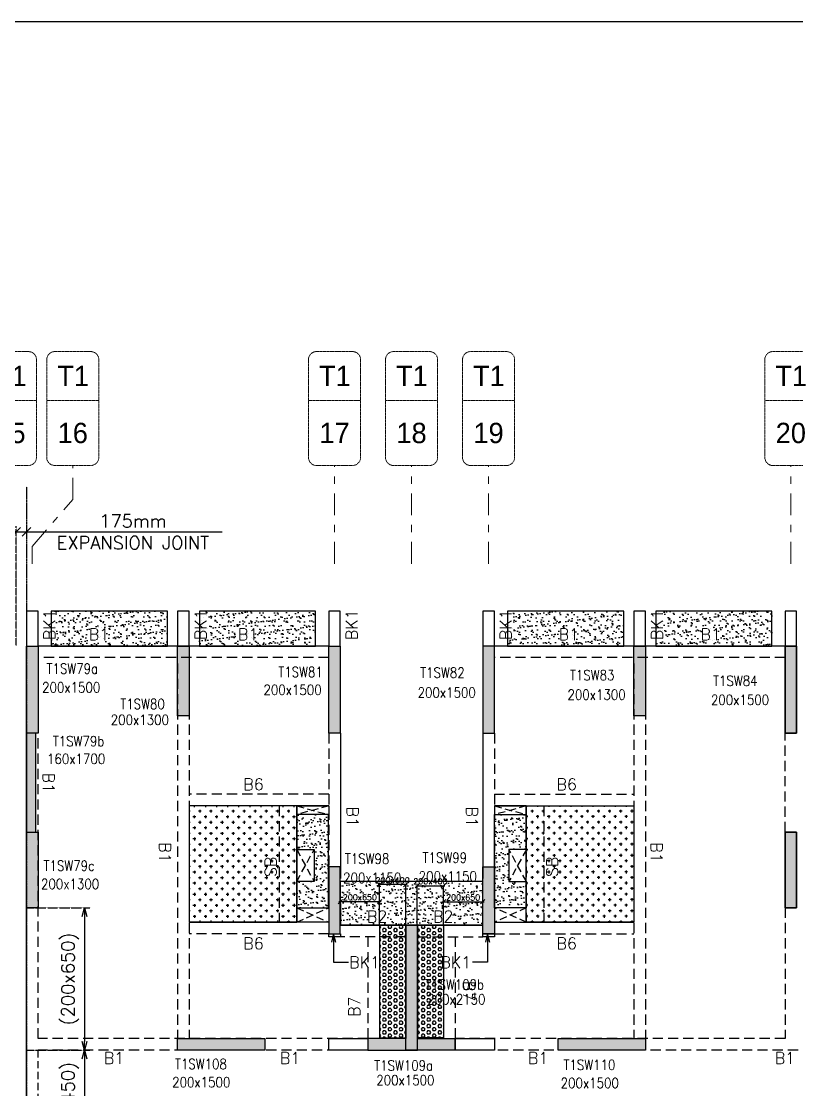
# Model space of a CAD drawing. Header units: millimetres. Extents: x 1078357 to 2594950, y -5122486 to -4636555.
# Drawn here: x 1857319 to 1870656, y -4655367 to -4636994 of the extents above; entities that cross this region are included whole.
import ezdxf
from ezdxf.enums import TextEntityAlignment as Align

# ---------------------------------------------------------------- set-up
doc = ezdxf.new("R2010")
doc.units = ezdxf.units.MM
doc.header["$PDMODE"] = 35
for name, pattern in [('CONTINOUS', [0]), ('DGN STYLE 7', [8.34, 3.75, -1.67, 1.25, -1.67]), ('DOT', [0.25, 0, -0.25]), ('HIDDEN', [0.375, 0.25, -0.125]), ('New Retail block$0$CONTINOUS', [0])]:
    doc.linetypes.add(name, pattern=pattern)
doc.layers.get('0').update_dxf_attribs({"lineweight": 0})
doc.layers.get('Defpoints').update_dxf_attribs({"lineweight": 0})
for name, color, linetype, lineweight in [('A-_ANOTDIMA_D-', 6, 'Continuous', 13), ('Boundary', 40, 'Continuous', 30), ('COL. NO.', 30, 'Continuous', 25), ('COL. SIZE', 7, 'Continuous', 25), ('DIM', 9, 'Continuous', 25), ('GRID LINE', 8, 'Continuous', 0), ('GRID NO', 8, 'DGN STYLE 7', 13), ('HATCH', 8, 'Continuous', 30)]:
    doc.layers.add(name, color=color, linetype=linetype, lineweight=lineweight)
for name, color, linetype in [('B-200x325', 201, 'HIDDEN'), ('DROP SLAB', 8, 'Continuous'), ('EXPANSION JOINT', 10, 'HIDDEN'), ('EXPANTION JOINT', 240, 'Continuous'), ('NON STR. RCC WALL', 6, 'Continuous'), ('S-BEAM', 3, 'HIDDEN'), ('S-BEAM NO.', 6, 'Continuous'), ('S-COLUMN', 1, 'Continuous'), ('S-CUTOUT', 8, 'HIDDEN'), ('S-DIM', 2, 'Continuous'), ('S-SLAB-PROJECTION', 54, 'New Retail block$0$CONTINOUS'), ('SLAB FOLD', 8, 'Continuous')]:
    doc.layers.add(name, color=color, linetype=linetype)
doc.styles.add('Roman', font='romans')
doc.styles.add('ROMANS', font='romans.shx', dxfattribs={"width": 0.85})
doc.styles.get("Standard").update_dxf_attribs({"font": 'Adani Regular.ttf', "height": 500})
doc.dimstyles.new('HARESH', dxfattribs={"dimtxt": 150, "dimasz": 75, "dimexe": 0, "dimexo": 0, "dimgap": 25, "dimtad": 1, "dimdec": 0, "dimdsep": 46, "dimtxsty": 'Roman', "dimblk": 'OBLIQUE', "dimcen": 225, "dimdle": 25, "dimclrd": 2, "dimclre": 2, "dimclrt": 7, "dimadec": 8, "dimazin": 1, "dimtfac": 1, "dimtdec": 0, "dimtmove": 0, "dimatfit": 0, "dimfxl": 1, "dimlwd": -1, "dimlwe": -1, "dimarcsym": 0})
pattern_1 = [(180.03079016, (-1451735.6, 9389968.63), (-95.1987999, -95.3011726), [47.625, -142.875]), (270.03079016, (-1451759.43, 9389992.43), (95.3011726, -95.1987999), [47.625, -142.875])]
pattern_2 = [(180, (1815381.29, -4465732.775), (-7e-15, -54.992613), [31.75, -63.5]), (300, (1815381.29, -4465732.775), (47.625, 27.496307), [31.75, -63.5]), (240, (1815349.54, -4465732.775), (47.625, -27.496307), [31.75, -63.5])]

# ---------------------------------------------------------------- blocks, each defined once
blk = doc.blocks.new('_Oblique')
at = {"color": 0, "linetype": 'ByBlock', "lineweight": -2}
blk.add_line((-0.5, -0.5), (0.5, 0.5), dxfattribs=at)
blk = doc.blocks.new('*D1551')
at = {"layer": 'Defpoints', "color": 0, "linetype": 'CONTINOUS', "ltscale": 0.5, "transparency": 16777216}
for p in [(1857406, -4645724, 3), (1857406, -4645775), (1857231, -4647737, 0)]:
    blk.add_point(p, dxfattribs=at)
at = {"layer": 'EXPANTION JOINT', "color": 2, "linetype": 'DOT', "ltscale": 0.5, "transparency": 16777216}
for p, q in [((1857231, -4647737), (1857231, -4645675)), ((1857406, -4645724), (1857406, -4645875))]:
    blk.add_line(p, q, dxfattribs=at)
at = {"layer": 'EXPANTION JOINT', "color": 2, "linetype": 'CONTINOUS', "ltscale": 0.5, "transparency": 16777216}
for p, q in [((1857231, -4645775), (1857081, -4645775)), ((1857231, -4645775), (1857406, -4645775)), ((1857406, -4645775), (1860771, -4645775))]:
    blk.add_line(p, q, dxfattribs=at)
at = {"layer": 'EXPANTION JOINT', "color": 2, "linetype": 'CONTINOUS', "ltscale": 0.5, "transparency": 16777216, "xscale": 150, "yscale": 150, "zscale": 150}
blk.add_blockref('_Oblique', (1857231, -4645775), dxfattribs=at)
at = {"layer": 'EXPANTION JOINT', "color": 2, "linetype": 'CONTINOUS', "ltscale": 0.5, "transparency": 16777216, "xscale": 150, "yscale": 150, "zscale": 150, "rotation": 180}
blk.add_blockref('_Oblique', (1857406, -4645775), dxfattribs=at)
at = {"layer": 'EXPANTION JOINT', "color": 7, "linetype": 'CONTINOUS', "ltscale": 0.5, "transparency": 16777216, "char_height": 225, "attachment_point": 5, "style": 'Roman'}
for s, insert in [('175mm', (1859238, -4645587)), ('EXPANSION JOINT ', (1859238, -4645962))]:
    blk.add_mtext(s, dxfattribs=dict(at, insert=insert))
blk = doc.blocks.new('*D1552')
at = {"layer": 'Defpoints', "color": 0, "linetype": 'CONTINOUS', "ltscale": 0.5, "transparency": 16777216}
for p in [(1857406, -4645724, 3), (1857406, -4645775), (1857231, -4647737, 0)]:
    blk.add_point(p, dxfattribs=at)
at = {"layer": 'EXPANTION JOINT', "color": 2, "linetype": 'DOT', "ltscale": 0.5, "transparency": 16777216}
for p, q in [((1857231, -4647737), (1857231, -4645675)), ((1857406, -4645724), (1857406, -4645875))]:
    blk.add_line(p, q, dxfattribs=at)
at = {"layer": 'EXPANTION JOINT', "color": 2, "linetype": 'CONTINOUS', "ltscale": 0.5, "transparency": 16777216}
for p, q in [((1857231, -4645775), (1857081, -4645775)), ((1857231, -4645775), (1857406, -4645775)), ((1857406, -4645775), (1860771, -4645775))]:
    blk.add_line(p, q, dxfattribs=at)
at = {"layer": 'EXPANTION JOINT', "color": 2, "linetype": 'CONTINOUS', "ltscale": 0.5, "transparency": 16777216, "xscale": 150, "yscale": 150, "zscale": 150}
blk.add_blockref('_Oblique', (1857231, -4645775), dxfattribs=at)
at = {"layer": 'EXPANTION JOINT', "color": 2, "linetype": 'CONTINOUS', "ltscale": 0.5, "transparency": 16777216, "xscale": 150, "yscale": 150, "zscale": 150, "rotation": 180}
blk.add_blockref('_Oblique', (1857406, -4645775), dxfattribs=at)
at = {"layer": 'EXPANTION JOINT', "color": 7, "linetype": 'CONTINOUS', "ltscale": 0.5, "transparency": 16777216, "char_height": 225, "attachment_point": 5, "style": 'Roman'}
for s, insert in [('175mm', (1859238, -4645587)), ('EXPANSION JOINT ', (1859238, -4645962))]:
    blk.add_mtext(s, dxfattribs=dict(at, insert=insert))
blk = doc.blocks.new('_Open30')
at = {"color": 0, "linetype": 'ByBlock', "lineweight": -2}
for p, q in [((-1, 0.27), (0, 0)), ((0, 0), (-1, -0.27)), ((0, 0), (-1, 0))]:
    blk.add_line(p, q, dxfattribs=at)
blk = doc.blocks.new('*D1546')
at = {"layer": 'Defpoints', "color": 0, "linetype": 'CONTINOUS', "ltscale": 0.5, "transparency": 16777216}
for p in [(1857406, -4652238, 0), (1857406, -4654688, 0), (1858403, -4654688)]:
    blk.add_point(p, dxfattribs=at)
at = {"layer": 'S-DIM', "color": 2, "linetype": 'DOT', "ltscale": 0.5, "transparency": 16777216}
for p, q in [((1857406, -4652238), (1858503, -4652238)), ((1857406, -4654688), (1858503, -4654688))]:
    blk.add_line(p, q, dxfattribs=at)
at = {"layer": 'S-DIM', "color": 2, "linetype": 'CONTINOUS', "ltscale": 0.5, "transparency": 16777216}
blk.add_line((1858403, -4652388), (1858403, -4654538), dxfattribs=at)
at = {"layer": 'S-DIM', "color": 2, "linetype": 'CONTINOUS', "ltscale": 0.5, "transparency": 16777216, "xscale": 150, "yscale": 150, "zscale": 150}
for p, rotation in [((1858403, -4652238), 90), ((1858403, -4654688), 270)]:
    blk.add_blockref('_Open30', p, dxfattribs=dict(at, rotation=rotation))
at = {"layer": 'S-DIM', "color": 7, "linetype": 'CONTINOUS', "ltscale": 0.5, "transparency": 16777216, "insert": (1858157, -4653463), "char_height": 225, "attachment_point": 5, "rotation": 90, "style": 'Roman'}
blk.add_mtext('(200x650)', dxfattribs=at)
blk = doc.blocks.new('*D1548')
at = {"layer": 'Defpoints', "color": 0, "linetype": 'CONTINOUS', "ltscale": 0.5, "transparency": 16777216}
for p in [(1857406, -4654688, 0), (1857406, -4656688, 0), (1858403, -4656688)]:
    blk.add_point(p, dxfattribs=at)
at = {"layer": 'S-DIM', "color": 2, "linetype": 'DOT', "ltscale": 0.5, "transparency": 16777216}
for p, q in [((1857406, -4654688), (1858503, -4654688)), ((1857406, -4656688), (1858503, -4656688))]:
    blk.add_line(p, q, dxfattribs=at)
at = {"layer": 'S-DIM', "color": 2, "linetype": 'CONTINOUS', "ltscale": 0.5, "transparency": 16777216}
blk.add_line((1858403, -4654838), (1858403, -4656538), dxfattribs=at)
at = {"layer": 'S-DIM', "color": 2, "linetype": 'CONTINOUS', "ltscale": 0.5, "transparency": 16777216, "xscale": 150, "yscale": 150, "zscale": 150}
for p, rotation in [((1858403, -4654688), 90), ((1858403, -4656688), 270)]:
    blk.add_blockref('_Open30', p, dxfattribs=dict(at, rotation=rotation))
at = {"layer": 'S-DIM', "color": 7, "linetype": 'CONTINOUS', "ltscale": 0.5, "transparency": 16777216, "insert": (1858157, -4655688), "char_height": 225, "attachment_point": 5, "rotation": 90, "style": 'Roman'}
blk.add_mtext('(200x450)', dxfattribs=at)
blk = doc.blocks.new('*D1319')
at = {"layer": 'Defpoints', "color": 0, "ltscale": 700, "transparency": 16777216}
for p in [(1863481, -4651842), (1863481, -4652537, 0), (1863931, -4652537, 0)]:
    blk.add_point(p, dxfattribs=at)
at = {"layer": 'DIM', "color": 2, "ltscale": 700, "transparency": 16777216}
for p, q in [((1863956, -4651842), (1863456, -4651842)), ((1863481, -4652537), (1863481, -4651842)), ((1863931, -4652537), (1863931, -4651842))]:
    blk.add_line(p, q, dxfattribs=at)
at = {"layer": 'DIM', "color": 2, "ltscale": 700, "transparency": 16777216, "xscale": 75, "yscale": 75, "zscale": 75, "rotation": 180}
blk.add_blockref('_Oblique', (1863481, -4651842), dxfattribs=at)
at = {"layer": 'DIM', "color": 2, "ltscale": 700, "transparency": 16777216, "xscale": 75, "yscale": 75, "zscale": 75}
blk.add_blockref('_Oblique', (1863931, -4651842), dxfattribs=at)
at = {"layer": 'DIM', "color": 7, "ltscale": 700, "transparency": 16777216, "insert": (1863706, -4651767), "char_height": 150, "attachment_point": 5, "style": 'Roman'}
blk.add_mtext('{\\H0.666667x;200x400}', dxfattribs=at)
blk = doc.blocks.new('*D1320')
at = {"layer": 'Defpoints', "color": 0, "ltscale": 700, "transparency": 16777216}
for p in [(1862806, -4652135), (1862806, -4652537, 0), (1863481, -4652537, 0)]:
    blk.add_point(p, dxfattribs=at)
at = {"layer": 'DIM', "color": 2, "ltscale": 700, "transparency": 16777216}
for p, q in [((1863506, -4652135), (1862781, -4652135)), ((1862806, -4652537), (1862806, -4652135)), ((1863481, -4652537), (1863481, -4652135))]:
    blk.add_line(p, q, dxfattribs=at)
at = {"layer": 'DIM', "color": 2, "ltscale": 700, "transparency": 16777216, "xscale": 75, "yscale": 75, "zscale": 75, "rotation": 180}
blk.add_blockref('_Oblique', (1862806, -4652135), dxfattribs=at)
at = {"layer": 'DIM', "color": 2, "ltscale": 700, "transparency": 16777216, "xscale": 75, "yscale": 75, "zscale": 75}
blk.add_blockref('_Oblique', (1863481, -4652135), dxfattribs=at)
at = {"layer": 'DIM', "color": 7, "ltscale": 700, "transparency": 16777216, "insert": (1863143, -4652060), "char_height": 150, "attachment_point": 5, "style": 'Roman'}
blk.add_mtext('{\\H0.666667x;200x650}', dxfattribs=at)
blk = doc.blocks.new('*D1321')
at = {"layer": 'Defpoints', "color": 0, "ltscale": 700, "transparency": 16777216}
for p in [(1864581, -4651860), (1864131, -4652537, 0), (1864581, -4652537, 0)]:
    blk.add_point(p, dxfattribs=at)
at = {"layer": 'DIM', "color": 2, "ltscale": 700, "transparency": 16777216}
for p, q in [((1864106, -4651860), (1864606, -4651860)), ((1864131, -4652537), (1864131, -4651860)), ((1864581, -4652537), (1864581, -4651860))]:
    blk.add_line(p, q, dxfattribs=at)
at = {"layer": 'DIM', "color": 2, "ltscale": 700, "transparency": 16777216, "xscale": 75, "yscale": 75, "zscale": 75, "rotation": 180}
blk.add_blockref('_Oblique', (1864131, -4651860), dxfattribs=at)
at = {"layer": 'DIM', "color": 2, "ltscale": 700, "transparency": 16777216, "xscale": 75, "yscale": 75, "zscale": 75}
blk.add_blockref('_Oblique', (1864581, -4651860), dxfattribs=at)
at = {"layer": 'DIM', "color": 7, "ltscale": 700, "transparency": 16777216, "insert": (1864356, -4651785), "char_height": 150, "attachment_point": 5, "style": 'Roman'}
blk.add_mtext('{\\H0.666667x;200x400}', dxfattribs=at)
blk = doc.blocks.new('*D1322')
at = {"layer": 'Defpoints', "color": 0, "ltscale": 700, "transparency": 16777216}
for p in [(1865256, -4652137), (1864581, -4652537, 0), (1865256, -4652537, 0)]:
    blk.add_point(p, dxfattribs=at)
at = {"layer": 'DIM', "color": 2, "ltscale": 700, "transparency": 16777216}
for p, q in [((1864556, -4652137), (1865281, -4652137)), ((1864581, -4652537), (1864581, -4652137)), ((1865256, -4652537), (1865256, -4652137))]:
    blk.add_line(p, q, dxfattribs=at)
at = {"layer": 'DIM', "color": 2, "ltscale": 700, "transparency": 16777216, "xscale": 75, "yscale": 75, "zscale": 75, "rotation": 180}
blk.add_blockref('_Oblique', (1864581, -4652137), dxfattribs=at)
at = {"layer": 'DIM', "color": 2, "ltscale": 700, "transparency": 16777216, "xscale": 75, "yscale": 75, "zscale": 75}
blk.add_blockref('_Oblique', (1865256, -4652137), dxfattribs=at)
at = {"layer": 'DIM', "color": 7, "ltscale": 700, "transparency": 16777216, "insert": (1864919, -4652062), "char_height": 150, "attachment_point": 5, "style": 'Roman'}
blk.add_mtext('{\\H0.666667x;200x650}', dxfattribs=at)
blk = doc.blocks.new('G$CD63B60BD')
at = {"layer": 'COL. NO.', "linetype": 'Continuous', "style": 'ROMANS', "width": 0.85}
for s, p in [('T1SW79a', (45047, 15424, 0)), ('T1SW81', (49034, 15366, -320)), ('T1SW82', (51474, 15355, -320)), ('T1SW83', (54051, 15312, -320)), ('T1SW84', (56513, 15214, -320)), ('T1SW80', (46316, 14815, -320)), ('T1SW79b', (45154, 14176, 0)), ('T1SW98', (50178, 12154, -320)), ('T1SW99', (51516, 12173, -320)), ('T1SW79c', (44996, 12034, 0)), ('T1SW109b', (51560, 9991, -320)), ('T1SW108', (47256, 8624, -320)), ('T1SW109a', (50683, 8599, -320)), ('T1SW110', (53940, 8609, -320))]:
    blk.add_text(s, height=175, dxfattribs=at).set_placement(p)
at = {"layer": 'COL. SIZE', "linetype": 'Continuous', "style": 'ROMANS', "width": 0.85}
for s, p in [('200x1500', (44970, 15101, 0)), ('200x1500', (48778, 15058, -320)), ('200x1500', (51430, 15013, -320)), ('200x1300', (54008, 14975, -320)), ('200x1500', (56476, 14887, -320)), ('200x1300', (46151, 14543, -320)), ('160x1700', (45055, 13872, 0)), ('200x1150', (50148, 11824, -320)), ('200x1150', (51449, 11849, -320)), ('200x1300', (44951, 11720, 0)), ('200x2150', (51596, 9737, -320)), ('200x1500', (47207, 8311, -320)), ('200x1500', (50719, 8346, -320)), ('200x1500', (53891, 8296, -320))]:
    blk.add_text(s, height=175, dxfattribs=at).set_placement(p)
blk = doc.blocks.new('Tower grid nomenclature-ex')
at = {"layer": 'GRID NO'}
blk.add_lwpolyline([(-1250, -600), (1750, -600, 0.414214), (2000, -350), (2000, 750, 0.414214), (1750, 1000), (-1250, 1000, 0.414214), (-1500, 750), (-1500, -350, 0.414214)], format="xyb", close=True, dxfattribs=at)
blk.add_lwpolyline([(0, 1000), (0, -600)], dxfattribs=at)
at = {"layer": 'GRID NO', "flags": 8}
for p in [(-1235, 400), (1788, 400)]:
    blk.add_attdef('GRID', text='', height=625, dxfattribs=at).set_placement(p, align=Align.MIDDLE_CENTER)

msp = doc.modelspace()

# ---------------------------------------------------------------- hatches: boundary and pattern name
at = {"layer": 'DROP SLAB'}
h = msp.add_hatch(dxfattribs=at)
h.set_pattern_fill('CROSS', color=8, scale=15, angle=0.03079)
h.set_pattern_definition(pattern_1)
h.paths.add_polyline_path([(1862056.1, -4650488.1), (1860206.1, -4650488.1), (1860206.1, -4652487.9), (1862056.1, -4652487.9)])
h = msp.add_hatch(dxfattribs=at)
h.set_pattern_fill('CROSS', color=8, scale=15, angle=179.96921)
h.set_pattern_definition(pattern_1)
h.paths.add_polyline_path([(1866006.1, -4650488.1), (1867856.1, -4650488.1), (1867856.1, -4652487.9), (1866006.1, -4652487.9)])
at = {"layer": 'HATCH'}
h = msp.add_hatch(dxfattribs=at)
h.set_pattern_fill('AR-SAND', color=8, scale=3, angle=179.97015)
h.set_pattern_definition([(37.4701541, (-1059227.19, 9339832.47), (-4.7236114, 146.8264517), [0, -115.824, 0, -129.54, 0, -123.825]), (7.4701541, (-1059227.2, 9339832.47), (134.9689868, 214.9772528), [0, -62.484, 0, -104.394, 0, -40.005]), (327.4701541, (-1059320.92, 9339832.52), (237.2979035, 0.3075449), [0, -38.1, 0, -137.16, 0, -179.07]), (317.4701541, (-1059320.92, 9339832.52), (229.1017424, 66.759465), [0, -19.05, 0, -89.916, 0, -102.87])])
h.paths.add_polyline_path([(1859831.4, -4647137.8), (1857831.4, -4647137.8), (1857831.4, -4647737.8), (1859831.4, -4647737.8)])
h = msp.add_hatch(dxfattribs=at)
h.set_pattern_fill('AR-SAND', color=8, scale=3, angle=179.97015)
h.set_pattern_definition([(37.4701541, (-1061777.19, 9339832.47), (-4.7236114, 146.8264517), [0, -115.824, 0, -129.54, 0, -123.825]), (7.4701541, (-1061777.2, 9339832.47), (134.9689868, 214.9772528), [0, -62.484, 0, -104.394, 0, -40.005]), (327.4701541, (-1061870.92, 9339832.52), (237.2979035, 0.3075449), [0, -38.1, 0, -137.16, 0, -179.07]), (317.4701541, (-1061870.92, 9339832.52), (229.1017424, 66.759465), [0, -19.05, 0, -89.916, 0, -102.87])])
h.paths.add_polyline_path([(1862381.4, -4647137.8), (1860381.4, -4647137.8), (1860381.4, -4647737.8), (1862381.4, -4647737.8)])
h = msp.add_hatch(dxfattribs=at)
h.set_pattern_fill('AR-SAND', color=8, scale=3, angle=179.97015)
h.set_pattern_definition([(37.4701541, (-1067077.19, 9339832.47), (-4.7236114, 146.8264517), [0, -115.824, 0, -129.54, 0, -123.825]), (7.4701541, (-1067077.2, 9339832.47), (134.9689868, 214.9772528), [0, -62.484, 0, -104.394, 0, -40.005]), (327.4701541, (-1067170.92, 9339832.52), (237.2979035, 0.3075449), [0, -38.1, 0, -137.16, 0, -179.07]), (317.4701541, (-1067170.92, 9339832.52), (229.1017424, 66.759465), [0, -19.05, 0, -89.916, 0, -102.87])])
h.paths.add_polyline_path([(1867681.4, -4647137.8), (1865681.4, -4647137.8), (1865681.4, -4647737.8), (1867681.4, -4647737.8)])
h = msp.add_hatch(dxfattribs=at)
h.set_pattern_fill('AR-SAND', color=8, scale=3, angle=179.97015)
h.set_pattern_definition([(37.4701541, (-1069627.19, 9339832.47), (-4.7236114, 146.8264517), [0, -115.824, 0, -129.54, 0, -123.825]), (7.4701541, (-1069627.2, 9339832.47), (134.9689868, 214.9772528), [0, -62.484, 0, -104.394, 0, -40.005]), (327.4701541, (-1069720.92, 9339832.52), (237.2979035, 0.3075449), [0, -38.1, 0, -137.16, 0, -179.07]), (317.4701541, (-1069720.92, 9339832.52), (229.1017424, 66.759465), [0, -19.05, 0, -89.916, 0, -102.87])])
h.paths.add_polyline_path([(1870231.4, -4647137.8), (1868231.4, -4647137.8), (1868231.4, -4647737.8), (1870231.4, -4647737.8)])
h = msp.add_hatch(dxfattribs=at)
h.set_pattern_fill('AR-SAND', color=8, scale=3, angle=0.02985)
h.set_pattern_definition([(37.47015413, (-3169427.63, 18707870.92), (-4.72361136, 146.8264517), [0, -115.824, 0, -129.54, 0, -123.825]), (7.4701541, (-3169427.63, 18707870.92), (134.9689868, 214.9772528), [0, -62.484, 0, -104.394, 0, -40.005]), (327.4701541, (-3169521.36, 18707870.97), (237.2979035, 0.3075449), [0, -38.1, 0, -137.16, 0, -179.07]), (317.4701541, (-3169521.36, 18707870.97), (229.1017424, 66.759465), [0, -19.05, 0, -89.916, 0, -102.87])])
h.paths.add_polyline_path([(1862605.4, -4650637.7), (1862055.4, -4650637.7), (1862055.4, -4651237.7), (1862355.4, -4651237.7), (1862355.4, -4651787.7), (1862055.4, -4651787.7), (1862055.4, -4652237.7), (1862605.4, -4652237.7)])
h = msp.add_hatch(dxfattribs=at)
h.set_pattern_fill('AR-SAND', color=8, scale=3, angle=179.97015)
h.set_pattern_definition([(37.47015413, (-3169426.86, 18707870.84), (-4.72361136, 146.8264517), [0, -115.824, 0, -129.54, 0, -123.825]), (7.4701541, (-3169426.86, 18707870.84), (134.9689868, 214.9772528), [0, -62.484, 0, -104.394, 0, -40.005]), (327.4701541, (-3169520.58, 18707870.89), (237.2979035, 0.3075449), [0, -38.1, 0, -137.16, 0, -179.07]), (317.4701541, (-3169520.58, 18707870.9), (229.1017424, 66.759465), [0, -19.05, 0, -89.916, 0, -102.87])])
h.paths.add_polyline_path([(1865456.1, -4650637.8), (1866006.1, -4650637.8), (1866006.1, -4651237.8), (1865706.1, -4651237.8), (1865706.1, -4651787.8), (1866006.1, -4651787.7), (1866006.1, -4652237.8), (1865456.1, -4652237.8)])
h = msp.add_hatch(dxfattribs=at)
h.set_pattern_fill('AR-SAND', color=8, scale=3, angle=179.97015)
h.set_pattern_definition([(37.4701541, (-2159001.82, 14023801.6), (-4.72361136, 146.8264517), [0, -115.824, 0, -129.54, 0, -123.825]), (7.4701541, (-2159001.82, 14023801.6), (134.9689868, 214.9772528), [0, -62.484, 0, -104.394, 0, -40.005]), (327.4701541, (-2159095.54, 14023801.65), (237.2979035, 0.3075449), [0, -38.1, 0, -137.16, 0, -179.07]), (317.4701541, (-2159095.54, 14023801.65), (229.1017424, 66.759465), [0, -19.05, 0, -89.916, 0, -102.87])])
h.paths.add_polyline_path([(1865256.1, -4651787.7), (1862806.1, -4651787.7), (1862806.4, -4652537.8), (1865256.4, -4652537.8)])
h = msp.add_hatch(dxfattribs=at)
h.set_pattern_fill('AR-SAND', color=8, scale=3, angle=179.97015)
h.set_pattern_definition([(37.4701541, (-2159001.91, 14023801.62), (-4.72361136, 146.8264517), [0, -115.824, 0, -129.54, 0, -123.825]), (7.4701541, (-2159001.9, 14023801.62), (134.9689868, 214.9772528), [0, -62.484, 0, -104.394, 0, -40.005]), (327.4701541, (-2159095.63, 14023801.67), (237.2979035, 0.3075449), [0, -38.1, 0, -137.16, 0, -179.07]), (317.4701541, (-2159095.63, 14023801.67), (229.1017424, 66.759465), [0, -19.05, 0, -89.916, 0, -102.87])])
h.paths.add_polyline_path([(1865256.4, -4651937.7), (1862806.3, -4651937.7), (1862806.4, -4652537.7), (1865256.4, -4652537.7)])
at = {"layer": 'HATCH', "ltscale": 1000}
h = msp.add_hatch(dxfattribs=at)
h.set_pattern_fill('HEX', color=8, scale=10, angle=180)
h.set_pattern_definition(pattern_2)
h.paths.add_polyline_path([(1863931.3, -4654477.2), (1863481.3, -4654477.2), (1863481.3, -4652537.8), (1863931.3, -4652537.8)])
h = msp.add_hatch(dxfattribs=at)
h.set_pattern_fill('HEX', color=8, scale=10, angle=180)
h.set_pattern_definition(pattern_2)
h.paths.add_polyline_path([(1864131.7, -4654477.2), (1864581.7, -4654477.2), (1864581.7, -4652537.8), (1864131.7, -4652537.8)])
at = {"layer": 'S-COLUMN', "lineweight": 25}
h = msp.add_hatch(color=1, dxfattribs=at)
h.dxf.hatch_style = 1
h.paths.add_polyline_path([(1857406.1, -4647737.8), (1857606.1, -4647737.8), (1857606.1, -4649237.8), (1857406.1, -4649237.8)])
h = msp.add_hatch(color=1, dxfattribs=at)
h.dxf.hatch_style = 1
h.paths.add_polyline_path([(1860006.1, -4648937.8), (1860206.1, -4648937.8), (1860206.1, -4647737.8), (1860006.1, -4647737.8)])
h = msp.add_hatch(color=1, dxfattribs=at)
h.dxf.hatch_style = 1
h.paths.add_polyline_path([(1862606.1, -4647737.8), (1862806.1, -4647737.8), (1862806.1, -4649237.8), (1862606.1, -4649237.8)])
at = {"layer": 'S-COLUMN', "lineweight": 25, "extrusion": (1.00316e-06, 1.91639e-11, 1)}
h = msp.add_hatch(color=1, dxfattribs=at)
h.dxf.hatch_style = 1
h.paths.add_polyline_path([(1865456.1, -4647737.8), (1865256.1, -4647737.8), (1865256.1, -4649237.8), (1865456.1, -4649237.8)])
at = {"layer": 'S-COLUMN', "lineweight": 25}
h = msp.add_hatch(color=1, dxfattribs=at)
h.dxf.hatch_style = 1
h.paths.add_polyline_path([(1867856.1, -4648937.8), (1868056.1, -4648937.8), (1868056.1, -4647737.8), (1867856.1, -4647737.8)])
at = {"layer": 'S-COLUMN', "lineweight": 25, "extrusion": (-1.00316e-06, 2.11765e-11, 1)}
h = msp.add_hatch(color=1, dxfattribs=at)
h.dxf.hatch_style = 1
h.paths.add_polyline_path([(1870456.1, -4647737.8), (1870656.1, -4647737.8), (1870656.1, -4649237.8), (1870456.1, -4649237.8)])
at = {"layer": 'S-COLUMN', "lineweight": 25, "extrusion": (1.00316e-06, 1.91639e-11, 1)}
h = msp.add_hatch(color=1, dxfattribs=at)
h.dxf.hatch_style = 1
h.paths.add_polyline_path([(1870656.1, -4647737.8), (1870456.1, -4647737.8), (1870456.1, -4649237.8), (1870656.1, -4649237.8)])
at = {"layer": 'S-COLUMN', "lineweight": 25, "extrusion": (-1.00316e-06, -2.11765e-11, 1)}
h = msp.add_hatch(color=1, dxfattribs=at)
h.dxf.hatch_style = 1
h.paths.add_polyline_path([(1857406.1, -4650937.7), (1857566.1, -4650937.7), (1857566.1, -4649237.6), (1857406.1, -4649237.6)])
at = {"layer": 'S-COLUMN', "lineweight": 25}
h = msp.add_hatch(color=1, dxfattribs=at)
h.dxf.hatch_style = 1
h.paths.add_polyline_path([(1857606.1, -4652237.8), (1857406.1, -4652237.8), (1857406.1, -4650937.8), (1857606.1, -4650937.8)])
at = {"layer": 'S-COLUMN', "lineweight": 25, "extrusion": (-1.00316e-06, 2.11765e-11, 1)}
h = msp.add_hatch(color=1, dxfattribs=at)
h.dxf.hatch_style = 1
h.paths.add_polyline_path([(1870456.1, -4652237.8), (1870656.1, -4652237.8), (1870656.1, -4650937.8), (1870456.1, -4650937.8)])
at = {"layer": 'S-COLUMN', "lineweight": 25, "extrusion": (1.00316e-06, 1.91639e-11, 1)}
h = msp.add_hatch(color=1, dxfattribs=at)
h.dxf.hatch_style = 1
h.paths.add_polyline_path([(1870656.1, -4652237.8), (1870456.1, -4652237.8), (1870456.1, -4650937.8), (1870656.1, -4650937.8)])
at = {"layer": 'S-COLUMN', "lineweight": 25}
h = msp.add_hatch(color=1, dxfattribs=at)
h.dxf.hatch_style = 1
h.paths.add_polyline_path([(1862606.1, -4652687.8), (1862806.1, -4652687.8), (1862806.1, -4651537.8), (1862606.1, -4651537.8)])
at = {"layer": 'S-COLUMN', "lineweight": 25, "extrusion": (1.00316e-06, 1.91639e-11, 1)}
h = msp.add_hatch(color=1, dxfattribs=at)
h.dxf.hatch_style = 1
h.paths.add_polyline_path([(1865456.1, -4652687.8), (1865256.1, -4652687.8), (1865256.1, -4651537.8), (1865456.1, -4651537.8)])
at = {"layer": 'S-COLUMN', "lineweight": 25}
h = msp.add_hatch(color=1, dxfattribs=at)
h.dxf.hatch_style = 1
h.paths.add_polyline_path([(1863931.1, -4654487.8), (1863281.1, -4654487.8), (1863281.1, -4654687.8), (1864131.1, -4654687.8), (1864131.1, -4652537.8), (1863931.1, -4652537.8)])
at = {"layer": 'S-COLUMN', "lineweight": 25, "extrusion": (1.00316e-06, 1.91639e-11, 1)}
h = msp.add_hatch(color=1, dxfattribs=at)
h.dxf.hatch_style = 1
h.paths.add_polyline_path([(1864131.1, -4654487.8), (1864781.1, -4654487.8), (1864781.1, -4654687.8), (1863931.1, -4654687.8), (1863931.1, -4652537.8), (1864131.1, -4652537.8)])
at = {"layer": 'S-COLUMN', "lineweight": 25}
h = msp.add_hatch(color=1, dxfattribs=at)
h.dxf.hatch_style = 1
h.paths.add_polyline_path([(1860006.1, -4654487.8), (1861506.1, -4654487.8), (1861506.1, -4654687.8), (1860006.1, -4654687.8)])
h = msp.add_hatch(color=1, dxfattribs=at)
h.dxf.hatch_style = 1
h.paths.add_polyline_path([(1866556.1, -4654487.8), (1868056.1, -4654487.8), (1868056.1, -4654687.8), (1866556.1, -4654687.8)])

# ---------------------------------------------------------------- linework, layer by layer
at = {"layer": 'Boundary', "ltscale": 700, "elevation": 0}
msp.add_lwpolyline([(1803327.6, -4636994.1), (1908927.8, -4636994.1), (1908927.8, -4673747.9), (1803327.6, -4673747.9)], close=True, dxfattribs=at)
at = {"layer": 'DROP SLAB', "color": 3, "linetype": 'CONTINOUS', "ltscale": 500, "elevation": 0}
for points in [[(1862056.1, -4650488.1), (1860206.1, -4650488.1), (1860206.1, -4652487.9), (1862056.1, -4652487.9)], [(1862055.7, -4650488), (1862605.7, -4650488), (1862605.7, -4650637.8), (1862055.7, -4650637.8)], [(1866006.1, -4650488), (1865456.1, -4650488), (1865456.1, -4650637.8), (1866006.1, -4650637.8)], [(1866006.1, -4650488.1), (1867856.1, -4650488.1), (1867856.1, -4652487.9), (1866006.1, -4652487.9)], [(1862056, -4651237.7), (1862356, -4651237.7), (1862356, -4651787.7), (1862056, -4651787.7)], [(1866006.1, -4651237.8), (1865706.1, -4651237.8), (1865706.1, -4651787.8), (1866006.1, -4651787.8)], [(1862056.1, -4652237.8), (1862606, -4652237.8), (1862606, -4652487.8), (1862056.1, -4652487.8)], [(1866006.1, -4652237.8), (1865456.3, -4652237.8), (1865456.3, -4652487.8), (1866006.1, -4652487.8)]]:
    msp.add_lwpolyline(points, close=True, dxfattribs=at)
at = {"layer": 'EXPANSION JOINT'}
msp.add_line((1857406.4, -4644997.8, 0), (1857406.4, -4665330.3, 0), dxfattribs=at)
msp.add_line((1857406.4, -4644997.8, 0), (1857406.4, -4665330.3, 0), dxfattribs=at)
at = {"layer": 'GRID LINE', "linetype": 'DGN STYLE 7', "ltscale": 100, "elevation": 0}
for points in [[(1857506.3, -4646322.1), (1857506.3, -4646023.2), (1858203.6, -4645218.3), (1858203.6, -4644633.2)], [(1862706.3, -4646322.1), (1862706.3, -4644633.2)], [(1864031.3, -4646322.1), (1864031.3, -4644633.2)], [(1865356.3, -4646322.1), (1865356.3, -4644633.2)], [(1870556.3, -4646322.1), (1870556.3, -4644633.2)]]:
    msp.add_lwpolyline(points, dxfattribs=at)
at = {"layer": 'NON STR. RCC WALL', "elevation": 0}
for points in [[(1862606.1, -4654487.8), (1863281.1, -4654487.8), (1863281.1, -4654687.7), (1862606.1, -4654687.7)], [(1864781.1, -4654487.7), (1865456.1, -4654487.7), (1865456.1, -4654687.7), (1864781.1, -4654687.7)]]:
    msp.add_lwpolyline(points, close=True, dxfattribs=at)
at = {"layer": 'S-BEAM', "linetype": 'CONTINOUS', "ltscale": 700}
for p, q in [((1857606.1, -4647137.7, 0), (1857406.1, -4647137.7, 0)), ((1857406.1, -4647137.7, 0), (1857406.1, -4647737.7, 0)), ((1857606.1, -4647737.7, 0), (1857606.1, -4647137.7, 0)), ((1860206.1, -4647137.7, 0), (1860006.1, -4647137.7, 0)), ((1860006.1, -4647137.7, 0), (1860006.1, -4647737.7, 0)), ((1860206.1, -4647737.7, 0), (1860206.1, -4647137.7, 0)), ((1862806.1, -4647137.7, 0), (1862606.1, -4647137.7, 0)), ((1862606.1, -4647137.7, 0), (1862606.1, -4647737.7, 0)), ((1862806.1, -4647737.7, 0), (1862806.1, -4647137.7, 0)), ((1865456.1, -4647137.7, 0), (1865256.1, -4647137.7, 0)), ((1865256.1, -4647137.7, 0), (1865256.1, -4647737.7, 0)), ((1865456.1, -4647737.7, 0), (1865456.1, -4647137.7, 0)), ((1868056.1, -4647137.8, 0), (1867856.1, -4647137.8, 0)), ((1867856.1, -4647137.8, 0), (1867856.1, -4647737.8, 0)), ((1868056.1, -4647737.8, 0), (1868056.1, -4647137.8, 0)), ((1870656.1, -4647137.7, 0), (1870456.1, -4647137.7, 0)), ((1870456.1, -4647137.7, 0), (1870456.1, -4647737.7, 0)), ((1870656.1, -4647737.7, 0), (1870656.1, -4647137.7, 0)), ((1862606.4, -4647737.7, 0), (1857606.4, -4647737.7, 0)), ((1870456.4, -4647737.8, 0), (1865456.4, -4647737.8, 0)), ((1857406.3, -4654687.8, 0), (1857406.4, -4649237.7, 0)), ((1862806.4, -4649237.7, 0), (1862806.4, -4651737.8, 0)), ((1865256.4, -4649237.7, 0), (1865256.4, -4651737.8, 0)), ((1857406.4, -4651737.8, 0), (1857406.4, -4651737.8, 0)), ((1865256.4, -4652537.7, 0), (1862806.4, -4652537.7, 0))]:
    msp.add_line(p, q, dxfattribs=at)
at = {"layer": 'S-BEAM', "linetype": 'HIDDEN', "ltscale": 700}
for p, q in [((1862606.4, -4647937.7, 0), (1857606.4, -4647937.7, 0)), ((1860006.3, -4648037.8, 0), (1860006.3, -4654487.7, 0)), ((1860206.3, -4648037.8, 0), (1860206.3, -4654487.7, 0)), ((1870456.4, -4647937.8, 0), (1865456.4, -4647937.8, 0)), ((1867856.3, -4648037.8, 0), (1867856.3, -4654487.7, 0)), ((1868056.3, -4648037.8, 0), (1868056.3, -4654487.7, 0)), ((1857606.4, -4654487.7, 0), (1857606.4, -4649237.7, 0)), ((1862606.4, -4649237.7, 0), (1862606.4, -4651737.8, 0)), ((1865456.4, -4649237.7, 0), (1865456.4, -4651737.8, 0)), ((1870456.4, -4650937.7, 0), (1870456.4, -4649237.7, 0)), ((1861755.7, -4650488.2, 0), (1861755.7, -4652487.9, 0)), ((1866006, -4650488, 0), (1866006, -4652487.8, 0)), ((1866306, -4650488, 0), (1866306, -4652487.8, 0)), ((1870456.3, -4652237.8, 0), (1870456.3, -4654487.8, 0)), ((1863931.4, -4652737.7, 0), (1862806.4, -4652737.7, 0)), ((1864131.4, -4652737.7, 0), (1865256.4, -4652737.7, 0)), ((1863281.1, -4654487.7, 0), (1857606.4, -4654487.7, 0)), ((1870456.3, -4654487.7, 0), (1864781.1, -4654487.7, 0)), ((1863281.1, -4654687.7, 0), (1857606.3, -4654687.7, 0)), ((1876981.1, -4654687.7, 0), (1864781.1, -4654687.7, 0))]:
    msp.add_line(p, q, dxfattribs=at)
at = {"layer": 'S-BEAM', "ltscale": 700}
for p, q in [((1862606.1, -4650288.2, 0), (1860206.1, -4650288.1, 0)), ((1865456.1, -4650288.1, 0), (1867856.1, -4650288.1, 0)), ((1857406.4, -4651537.8, 0), (1857406.4, -4651537.8, 0)), ((1862605.9, -4652688, 0), (1860206.1, -4652687.9, 0)), ((1863281, -4652737.9, 0), (1863281, -4654487.9, 0)), ((1864781.2, -4652737.9, 0), (1864781.2, -4654487.9, 0)), ((1865456.2, -4652687.9, 0), (1867856.1, -4652687.9, 0))]:
    msp.add_line(p, q, dxfattribs=at)
at = {"layer": 'S-BEAM', "linetype": 'Continuous', "ltscale": 700}
for p, q in [((1862606.1, -4650488.2, 0), (1860206.1, -4650488.1, 0)), ((1865456.1, -4650488.1, 0), (1867856.1, -4650488.1, 0)), ((1862605.9, -4652488, 0), (1860206.1, -4652487.9, 0)), ((1865456.2, -4652487.9, 0), (1867856.1, -4652487.9, 0)), ((1863481, -4652737.9, 0), (1863481, -4654477.2, 0)), ((1864581.2, -4652737.9, 0), (1864581.2, -4654477.2, 0))]:
    msp.add_line(p, q, dxfattribs=at)
at = {"layer": 'S-BEAM', "linetype": 'ByBlock', "ltscale": 700}
msp.add_line((1862055.7, -4650488.2, 0), (1862055.7, -4652487.9, 0), dxfattribs=at)
at = {"layer": 'S-BEAM', "linetype": 'Continuous', "ltscale": 500}
msp.add_line((1857406.3, -4656687.8, 0), (1857406.3, -4654687.8, 0), dxfattribs=at)
at = {"layer": 'S-BEAM', "linetype": 'HIDDEN', "ltscale": 500}
msp.add_line((1857606.3, -4656687.8, 0), (1857606.3, -4654687.7, 0), dxfattribs=at)
at = {"layer": 'S-BEAM', "linetype": 'Continuous', "ltscale": 700, "elevation": 0}
for points in [[(1862806.4, -4652738), (1862606.4, -4652738), (1862606.4, -4652687.8), (1862806.4, -4652687.8)], [(1865456.4, -4652738), (1865256.4, -4652738), (1865256.4, -4652687.8), (1865456.4, -4652687.8)]]:
    msp.add_lwpolyline(points, close=True, dxfattribs=at)
at = {"layer": 'S-COLUMN', "color": 1, "lineweight": 25, "elevation": 0}
for points in [[(1857406.1, -4647737.8), (1857606.1, -4647737.8), (1857606.1, -4649237.8), (1857406.1, -4649237.8)], [(1860006.1, -4647737.8), (1860206.1, -4647737.8), (1860206.1, -4648937.8), (1860006.1, -4648937.8)], [(1862606.1, -4647737.8), (1862806.1, -4647737.8), (1862806.1, -4649237.8), (1862606.1, -4649237.8)], [(1867856.1, -4647737.8), (1868056.1, -4647737.8), (1868056.1, -4648937.8), (1867856.1, -4648937.8)], [(1857606.1, -4652237.8), (1857406.1, -4652237.8), (1857406.1, -4650937.8), (1857606.1, -4650937.8)], [(1862606.1, -4652687.8), (1862806.1, -4652687.8), (1862806.1, -4651537.8), (1862606.1, -4651537.8)], [(1860006.1, -4654487.8), (1861506.1, -4654487.8), (1861506.1, -4654687.8), (1860006.1, -4654687.8)], [(1866556.1, -4654487.8), (1868056.1, -4654487.8), (1868056.1, -4654687.8), (1866556.1, -4654687.8)]]:
    msp.add_lwpolyline(points, close=True, dxfattribs=at)
at = {"layer": 'S-COLUMN', "color": 1, "lineweight": 25, "extrusion": (1.00316e-06, 1.91639e-11, 1), "elevation": 1.9}
for points in [[(1865456.1, -4647737.8), (1865256.1, -4647737.8), (1865256.1, -4649237.8), (1865456.1, -4649237.8)], [(1870656.1, -4647737.8), (1870456.1, -4647737.8), (1870456.1, -4649237.8), (1870656.1, -4649237.8)], [(1870656.1, -4652237.8), (1870456.1, -4652237.8), (1870456.1, -4650937.8), (1870656.1, -4650937.8)], [(1865456.1, -4652687.8), (1865256.1, -4652687.8), (1865256.1, -4651537.8), (1865456.1, -4651537.8)]]:
    msp.add_lwpolyline(points, close=True, dxfattribs=at)
at = {"layer": 'S-COLUMN', "color": 1, "lineweight": 25, "extrusion": (-1.00316e-06, 2.11765e-11, 1), "elevation": -1.9}
for points in [[(1870456.1, -4647737.8), (1870656.1, -4647737.8), (1870656.1, -4649237.8), (1870456.1, -4649237.8)], [(1870456.1, -4652237.8), (1870656.1, -4652237.8), (1870656.1, -4650937.8), (1870456.1, -4650937.8)]]:
    msp.add_lwpolyline(points, close=True, dxfattribs=at)
at = {"layer": 'S-COLUMN', "color": 1, "lineweight": 25, "extrusion": (-1.00316e-06, -2.11765e-11, 1), "elevation": -1.9}
msp.add_lwpolyline([(1857406.1, -4650937.7), (1857566.1, -4650937.7), (1857566.1, -4649237.6), (1857406.1, -4649237.6)], close=True, dxfattribs=at)
at = {"layer": 'S-COLUMN', "color": 1, "lineweight": 25, "elevation": 0}
msp.add_lwpolyline([(1863931.1, -4654487.8), (1863281.1, -4654487.8), (1863281.1, -4654687.8), (1864131.1, -4654687.8), (1864131.1, -4652537.8), (1863931.1, -4652537.8), (1863931.1, -4654487.8)], dxfattribs=at)
at = {"layer": 'S-COLUMN', "color": 1, "lineweight": 25, "extrusion": (1.00316e-06, 1.91639e-11, 1), "elevation": 1.9}
msp.add_lwpolyline([(1864131.1, -4654487.8), (1864781.1, -4654487.8), (1864781.1, -4654687.8), (1863931.1, -4654687.8), (1863931.1, -4652537.8), (1864131.1, -4652537.8), (1864131.1, -4654487.8)], dxfattribs=at)
at = {"layer": 'S-CUTOUT', "ltscale": 500}
for p, q in [((1862605.7, -4650487.8, 0), (1862055.7, -4650637.8, 0)), ((1862056.5, -4650488, 0), (1862605.7, -4650637.8, 0)), ((1865456.1, -4650487.8, 0), (1866006.1, -4650637.8, 0)), ((1866005.3, -4650488, 0), (1865456.1, -4650637.8, 0)), ((1862056, -4651237.7, 0), (1862356, -4651787.7, 0)), ((1862056, -4651787.7, 0), (1862356, -4651237.7, 0)), ((1866006.2, -4651237.8, 0), (1865706.1, -4651787.8, 0)), ((1866006.2, -4651787.8, 0), (1865706.1, -4651237.8, 0)), ((1862056.1, -4652237.8, 0), (1862606, -4652487.8, 0)), ((1862056.1, -4652487.8, 0), (1862606.1, -4652237.8, 0)), ((1866006.1, -4652487.8, 0), (1865456.1, -4652237.8, 0)), ((1866006.1, -4652237.8, 0), (1865456.3, -4652487.8, 0))]:
    msp.add_line(p, q, dxfattribs=at)
at = {"layer": 'S-SLAB-PROJECTION', "elevation": 0}
for points in [[(1859831.4, -4647137.8), (1857831.4, -4647137.8), (1857831.4, -4647737.8), (1859831.4, -4647737.8)], [(1862381.4, -4647137.8), (1860381.4, -4647137.8), (1860381.4, -4647737.8), (1862381.4, -4647737.8)], [(1867681.4, -4647137.8), (1865681.4, -4647137.8), (1865681.4, -4647737.8), (1867681.4, -4647737.8)], [(1870231.4, -4647137.8), (1868231.4, -4647137.8), (1868231.4, -4647737.8), (1870231.4, -4647737.8)], [(1865256.1, -4651787.7), (1862806.1, -4651787.7), (1862806.4, -4652537.8), (1865256.4, -4652537.8)]]:
    msp.add_lwpolyline(points, close=True, dxfattribs=at)
at = {"layer": 'SLAB FOLD', "color": 8, "ltscale": 1000, "elevation": 0}
for points in [[(1862605.4, -4650637.7), (1862055.4, -4650637.7), (1862055.4, -4651237.7), (1862355.4, -4651237.7), (1862355.4, -4651787.7), (1862055.4, -4651787.7), (1862055.4, -4652237.7), (1862605.4, -4652237.7), (1862605.4, -4650637.7)], [(1865456.1, -4650637.8), (1866006.1, -4650637.8), (1866006.1, -4651237.8), (1865706.1, -4651237.8), (1865706.1, -4651787.8), (1866006.1, -4651787.7), (1866006.1, -4652237.8), (1865456.1, -4652237.8), (1865456.1, -4650637.8)]]:
    msp.add_lwpolyline(points, dxfattribs=at)
for points in [[(1863481.2, -4654477.2), (1863931.2, -4654477.2), (1863931.2, -4652537.8), (1863481.2, -4652537.8)], [(1864581.5, -4654477.2), (1864131.3, -4654477.2), (1864131.3, -4652537.8), (1864581.5, -4652537.8)]]:
    msp.add_lwpolyline(points, close=True, dxfattribs=at)

# ---------------------------------------------------------------- block references
at = {"layer": 'A-_ANOTDIMA_D-', "color": 2, "ltscale": 700}
msp.add_blockref('G$CD63B60BD', (1812706.1, -4663637.8, 0), dxfattribs=at)
at = {"layer": 'GRID NO'}
ref = msp.add_blockref('Tower grid nomenclature-ex', (1857019.3, -4643513.2, 0), dxfattribs=dict(at, xscale=0.56, yscale=0.56, zscale=0.56, rotation=270))
ref.add_attrib('GRID', '15', dxfattribs={"height": 350}).set_placement((1857131.3, -4644073.2, 0), align=Align.MIDDLE_CENTER)
ref.add_attrib('GRID', 'T1', dxfattribs={"height": 350}).set_placement((1857137.2, -4643093.2, 0), align=Align.MIDDLE_CENTER)
ref = msp.add_blockref('Tower grid nomenclature-ex', (1858091.6, -4643513.2, 0), dxfattribs=dict(at, xscale=0.56, yscale=0.56, zscale=0.56, rotation=270))
ref.add_attrib('GRID', '16', dxfattribs={"height": 350}).set_placement((1858203.6, -4644073.2, 0), align=Align.MIDDLE_CENTER)
ref.add_attrib('GRID', 'T1', dxfattribs={"height": 350}).set_placement((1858209.5, -4643093.2, 0), align=Align.MIDDLE_CENTER)
ref = msp.add_blockref('Tower grid nomenclature-ex', (1862594.3, -4643513.2, 0), dxfattribs=dict(at, xscale=0.56, yscale=0.56, zscale=0.56, rotation=270))
ref.add_attrib('GRID', '17', dxfattribs={"height": 350}).set_placement((1862706.3, -4644073.2, 0), align=Align.MIDDLE_CENTER)
ref.add_attrib('GRID', 'T1', dxfattribs={"height": 350}).set_placement((1862712.2, -4643093.2, 0), align=Align.MIDDLE_CENTER)
ref = msp.add_blockref('Tower grid nomenclature-ex', (1863919.3, -4643513.2, 0), dxfattribs=dict(at, xscale=0.56, yscale=0.56, zscale=0.56, rotation=270))
ref.add_attrib('GRID', '18', dxfattribs={"height": 350}).set_placement((1864031.3, -4644073.2, 0), align=Align.MIDDLE_CENTER)
ref.add_attrib('GRID', 'T1', dxfattribs={"height": 350}).set_placement((1864037.2, -4643093.2, 0), align=Align.MIDDLE_CENTER)
ref = msp.add_blockref('Tower grid nomenclature-ex', (1865244.3, -4643513.2, 0), dxfattribs=dict(at, xscale=0.56, yscale=0.56, zscale=0.56, rotation=270))
ref.add_attrib('GRID', '19', dxfattribs={"height": 350}).set_placement((1865356.3, -4644073.2, 0), align=Align.MIDDLE_CENTER)
ref.add_attrib('GRID', 'T1', dxfattribs={"height": 350}).set_placement((1865362.2, -4643093.2, 0), align=Align.MIDDLE_CENTER)
ref = msp.add_blockref('Tower grid nomenclature-ex', (1870444.3, -4643513.2, 0), dxfattribs=dict(at, xscale=0.56, yscale=0.56, zscale=0.56, rotation=270))
ref.add_attrib('GRID', '20', dxfattribs={"height": 350}).set_placement((1870556.3, -4644073.2, 0), align=Align.MIDDLE_CENTER)
ref.add_attrib('GRID', 'T1', dxfattribs={"height": 350}).set_placement((1870562.2, -4643093.2, 0), align=Align.MIDDLE_CENTER)

# ---------------------------------------------------------------- texts
at = {"layer": 'B-200x325', "linetype": 'Continuous', "ltscale": 700, "style": 'ROMANS'}
for rotation, p in [(0.00055, (1861136.6, -4650216, -2.7)), (359.99866, (1866525.6, -4650216, -2.7)), (0.00055, (1861136.6, -4652953.2, -2.7)), (359.99866, (1866525.6, -4652953.1, -2.7))]:
    msp.add_text('B6', height=200, rotation=rotation, dxfattribs=at).set_placement(p)
at = {"layer": 'S-BEAM NO.', "linetype": 'CONTINOUS', "ltscale": 700, "style": 'ROMANS'}
for p in [(1857901.7, -4647637.4, 50), (1860501.7, -4647637.4, 50), (1863101.7, -4647637.4, 50), (1865751.7, -4647637.4, 50), (1868351.7, -4647637.4, 50)]:
    msp.add_text('BK1', height=200, rotation=90, dxfattribs=at).set_placement(p)
at = {"layer": 'S-BEAM NO.', "linetype": 'HIDDEN', "ltscale": 500, "style": 'ROMANS'}
for rotation, p in [(359.99906, (1858479.7, -4647637.4, -2.7)), (359.99906, (1861044.5, -4647637.4, -2.7)), (359.99906, (1866562.8, -4647637.4, -2.7)), (359.99906, (1869001.7, -4647637.4, -2.7)), (269.99906, (1857689.5, -4649916.1, -2.7)), (269.99906, (1862919, -4650499.9, -2.7)), (269.99906, (1864970.3, -4650499.9, -2.7)), (269.99906, (1859692.5, -4651112.7, -2.7)), (269.99906, (1868146.8, -4651112.7, -2.7)), (359.99906, (1858738.5, -4654924.9, -2.7)), (359.99906, (1861768.4, -4654924.8, -2.7)), (359.99906, (1866033.9, -4654924.9, -2.7)), (359.99906, (1870278.9, -4654924.9, -2.7))]:
    msp.add_text('B1', height=200, rotation=rotation, dxfattribs=at).set_placement(p)
at = {"layer": 'S-BEAM NO.', "linetype": 'Continuous', "ltscale": 700, "style": 'ROMANS'}
for s, rotation, p in [('SB', 90.00094, (1861708.9, -4651712.4, -2.7)), ('SB', 90.00094, (1866550.7, -4651712.1, -2.7)), ('BK1', 359.99906, (1862959.5, -4653276.9, -2.7)), ('BK1', 0.00094, (1864527.5, -4653276.9, -2.7)), ('B7', 269.99866, (1864921.2, -4653497.3, -2.7)), ('B7', 90.00094, (1863146.2, -4654117.5, -2.7))]:
    msp.add_text(s, height=200, rotation=rotation, dxfattribs=at).set_placement(p)
at = {"layer": 'S-BEAM NO.', "linetype": 'Continuous', "ltscale": 500, "style": 'ROMANS'}
for p in [(1863264.2, -4652490.7, -2.7), (1864400.9, -4652490.7, -2.7)]:
    msp.add_text('B2', height=200, dxfattribs=at).set_placement(p)

# ---------------------------------------------------------------- dimensions: what is measured, and where the dimension line sits
at = {"layer": 'DIM', "ltscale": 700}
for base, p1, p2, picture, middle in [((1863480.8, -4651842.2, 0), (1863930.9, -4652537.3, 0), (1863480.8, -4652537.3, 0), '*D1319', (1863705.9, -4651842.2, 0)), ((1864581.1, -4651860.5, 0), (1864131, -4652537.3, 0), (1864581.1, -4652537.2, 0), '*D1321', (1864356, -4651860.5, 0))]:
    dim = msp.add_linear_dim(base=base, p1=p1, p2=p2, text='{\\H0.666667x;200x400}', dimstyle='HARESH', override={"dimtxsty": 'Roman'}, dxfattribs=at)
    dim.commit()
    dim.dimension.update_dxf_attribs({"geometry": picture, "text_midpoint": middle, "dimtype": 160})
for base, p1, p2, picture, middle in [((1862806.1, -4652135.2, 0), (1863480.8, -4652537.3, 0), (1862806.1, -4652537.2, 0), '*D1320', (1863143.5, -4652060.2, 0)), ((1865256, -4652137.2, 0), (1864581.1, -4652537.2, 0), (1865256, -4652537.2, 0), '*D1322', (1864918.5, -4652062.2, 0))]:
    dim = msp.add_linear_dim(base=base, p1=p1, p2=p2, text='{\\H0.666667x;200x650}', dimstyle='HARESH', override={"dimtxsty": 'Roman', "dimtmove": 1}, dxfattribs=at)
    dim.commit()
    dim.dimension.update_dxf_attribs({"geometry": picture, "text_midpoint": middle})
at = {"layer": 'EXPANTION JOINT', "linetype": 'CONTINOUS', "ltscale": 0.5}
for picture in ['*D1551', '*D1552']:
    dim = msp.add_linear_dim(base=(1857406.4, -4645774.5, -2.8), p1=(1857231.4, -4647737.4, -2.8), p2=(1857406.4, -4645724.1, 0), text='175mm\\XEXPANSION JOINT ', dimstyle='HARESH', override={"dimtxt": 225, "dimasz": 150, "dimexe": 100, "dimgap": 75, "dimtxsty": 'Roman', "dimdle": 1, "dimfxl": 500, "dimarcsym": 1}, dxfattribs=at)
    dim.commit()
    dim.dimension.update_dxf_attribs({"geometry": picture, "text_midpoint": (1859238.5, -4645774.5, -2.8)})
at = {"layer": 'S-DIM', "linetype": 'CONTINOUS', "ltscale": 0.5}
for base, p1, p2, text, picture, middle in [((1858403.4, -4654687.7, 0), (1857406.4, -4652237.7, 0), (1857406.4, -4654687.7, 0), '(200x650)', '*D1546', (1858157, -4653462.7, 0)), ((1858403.4, -4656687.8, 0), (1857406.4, -4654687.8, 0), (1857406.4, -4656687.8, 0), '(200x450)', '*D1548', (1858157, -4655687.8, 0))]:
    dim = msp.add_linear_dim(base=base, p1=p1, p2=p2, angle=90, text=text, dimstyle='HARESH', override={"dimtxt": 225, "dimasz": 150, "dimexe": 100, "dimgap": 75, "dimtxsty": 'Roman', "dimblk1": 'Open30', "dimblk2": 'Open30', "dimsah": 1, "dimdle": 1, "dimfxl": 500, "dimarcsym": 1}, dxfattribs=at)
    dim.commit()
    dim.dimension.update_dxf_attribs({"geometry": picture, "text_midpoint": middle})

# ---------------------------------------------------------------- leaders
at = {"layer": 'S-BEAM NO.', "linetype": 'Continuous', "ltscale": 700}
for points in [[(1862689.9, -4652707.7, 0), (1862689.9, -4653174.7, 0), (1862948.7, -4653174.7, 0)], [(1865339.9, -4652707.7, 0), (1865339.9, -4653174.7, 0), (1865081.1, -4653174.7, 0)]]:
    msp.add_leader(points, dimstyle='HARESH', override={"dimasz": 125, "dimgap": 25, "dimtad": 0, "dimldrblk": 'Open30'}, dxfattribs=at)

doc.saveas('drawing.dxf')
